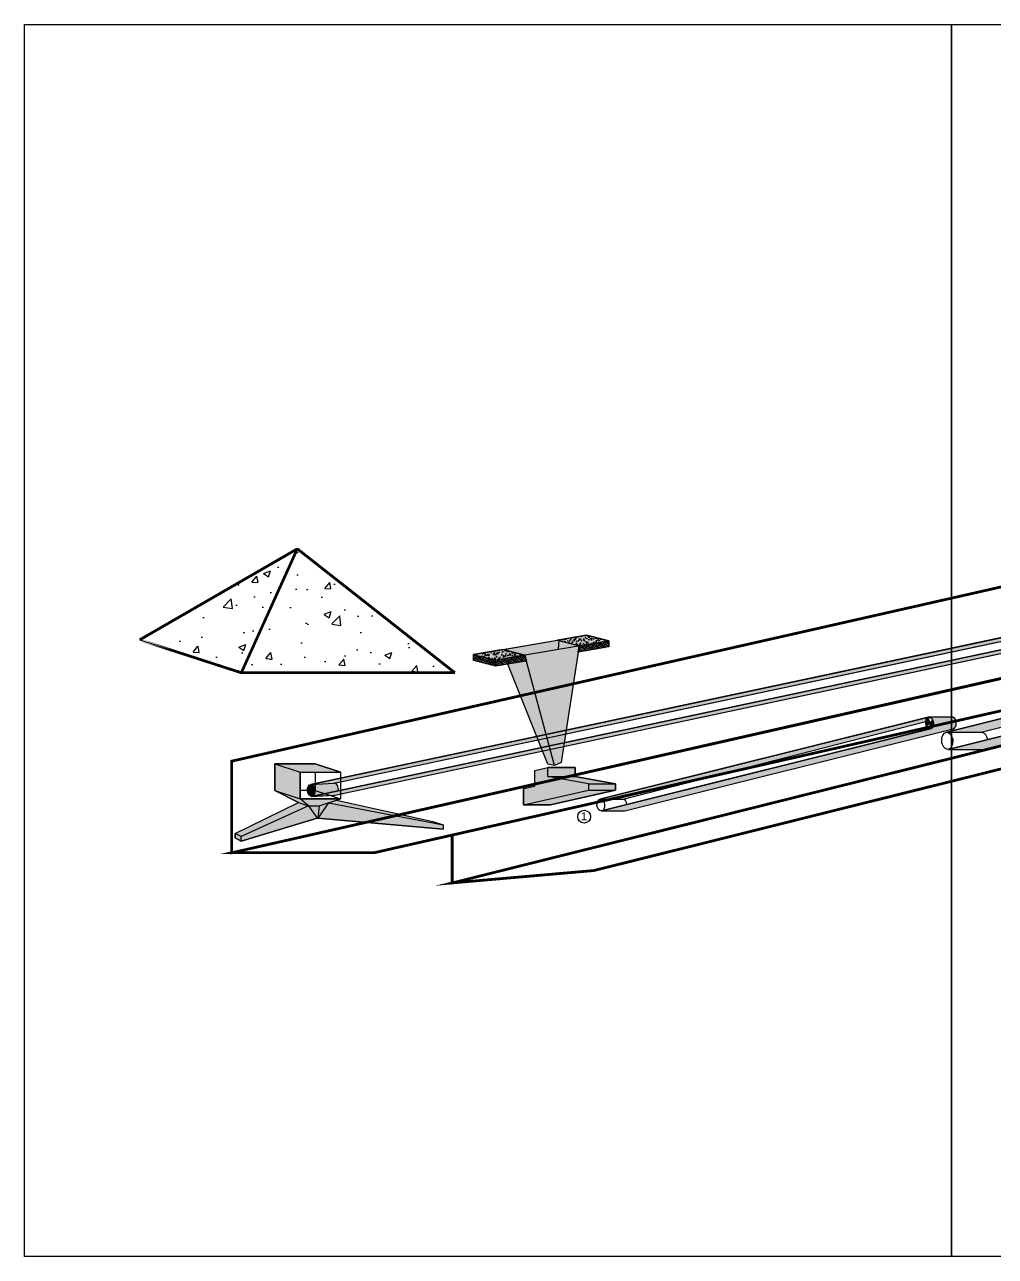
# Model space of a CAD drawing. Header units: millimetres. Extents: x 846 to 2253, y 1154 to 2332.
# Drawn here: x 846.3 to 1071.1, y 1154.5 to 1439.9 of the extents above; entities that cross this region are included whole.
import ezdxf

# ---------------------------------------------------------------- set-up
doc = ezdxf.new("R2010")
doc.units = ezdxf.units.MM
doc.linetypes.add('ACAD_ISO02W100', pattern=[15, 12, -3])
doc.layers.add('А4', color=7, linetype='Continuous')
doc.styles.get("Standard").update_dxf_attribs({"font": 'ARIAL.TTF'})
pattern_1 = [(54.63521, (346.3649, -33.9271), (-0.2434969, 1.43427914), [1.0287, -1.0287]), (54.63521, (346.0503, -33.7038), (-0.2434969, 1.43427914), [1.0287, -1.0287]), (54.63521, (345.7358, -33.4806), (-0.2434969, 1.43427914), [1.0287, -1.0287]), (144.63521, (345.7053, -33.3013), (-1.43427914, -0.2434969), [1.0287, -1.0287]), (144.63521, (345.9286, -32.9867), (-1.43427914, -0.2434969), [1.0287, -1.0287]), (144.63521, (346.1519, -32.6721), (-1.43427914, -0.2434969), [1.0287, -1.0287])]

# ---------------------------------------------------------------- blocks, each defined once
blk = doc.blocks.new('33')
for color, points in [(254, [(810.88, 1367.72), (819.28, 1367.72), (1164.65, 1422.5), (1164.75, 1422.5), (1164.84, 1422.52), (1164.94, 1422.55), (1165.06, 1422.6), (1165.13, 1422.63), (1165.15, 1422.65), (1165.29, 1422.75), (1165.39, 1422.84), (1165.46, 1422.91), (1165.56, 1423.04), (1165.66, 1423.19), (1165.75, 1423.37), (1165.82, 1423.51), (1165.95, 1423.97), (1166, 1424.25), (1166.03, 1424.66), (1166, 1425.09), (1165.92, 1425.5), (1165.74, 1425.97), (1165.49, 1426.37), (1165.31, 1426.54), (1165.11, 1426.69), (1164.92, 1426.77), (1164.65, 1426.81), (1156.44, 1426.81), (1156.18, 1426.77), (810.88, 1372.03), (819.29, 1372.03), (1155.12, 1425.29), (1155.25, 1425.76), (1155.38, 1426.04), (1155.56, 1426.32), (1155.71, 1426.48), (1155.9, 1426.64), (1156, 1426.7), (1156.14, 1426.76), (1156.44, 1426.81), (1156.46, 1426.81), (1156.7, 1426.77), (1156.96, 1426.65), (1157.2, 1426.45), (1157.4, 1426.2), (1157.47, 1426.08), (1157.6, 1425.8), (1157.73, 1425.41), (1157.81, 1424.78), (1157.79, 1424.24), (1157.72, 1423.85), (1157.56, 1423.39), (1157.35, 1423.04), (1157.14, 1422.8), (1156.85, 1422.59), (1156.66, 1422.52), (1156.58, 1422.51), (1156.34, 1422.5)]), (0, [(1155.22, 1423.65), (1156.44, 1424.65), (1156.13, 1426.75), (1155.9, 1426.64), (1155.71, 1426.48), (1155.52, 1426.26), (1155.38, 1426.04), (1155.28, 1425.83), (1155.21, 1425.62), (1155.15, 1425.42), (1155.12, 1425.29), (1155.08, 1425.06), (1155.07, 1424.87), (1155.06, 1424.65), (1155.07, 1424.4), (1155.09, 1424.22), (1155.12, 1424.04), (1155.16, 1423.83)]), (0, [(1156.44, 1424.65), (1156.75, 1422.55), (1156.85, 1422.59), (1156.99, 1422.69), (1157.17, 1422.83), (1157.35, 1423.04), (1157.46, 1423.22), (1157.57, 1423.44), (1157.66, 1423.68), (1157.75, 1424.04), (1157.79, 1424.33), (1157.8, 1424.56), (1157.8, 1424.87), (1157.8, 1424.98), (1157.76, 1425.21), (1157.69, 1425.56), (1157.65, 1425.65)])]:
    blk.add_hatch(color=color).paths.add_polyline_path(points)
at = {"true_color": 0xffffff}
h = blk.add_hatch(color=7, dxfattribs=at)
edge = h.paths.add_edge_path()
edge.add_ellipse((810.88, 1369.87), major_axis=(0, 2.16), ratio=0.639133, start_angle=191.575, end_angle=540)
edge.add_line((810.88, 1367.72), (811.15, 1367.76))
h = blk.add_hatch(color=7, dxfattribs=at)
edge = h.paths.add_edge_path()
edge.add_ellipse((819.29, 1369.88), major_axis=(0, 2.16), ratio=0.639133, start_angle=253.3741, end_angle=360)
edge.add_line((819.29, 1372.03), (810.88, 1372.03))
edge.add_ellipse((810.88, 1369.87), major_axis=(0, 2.16), ratio=0.639133, start_angle=191.575, end_angle=360, ccw=False)
edge.add_line((811.15, 1367.76), (820.61, 1369.26))
for p, q in [((810.88, 1372.03), (1156.18, 1426.77)), ((1155.22, 1423.65), (1157.66, 1425.65)), ((1156.13, 1426.75), (1156.75, 1422.55)), ((1156.44, 1426.81), (1164.65, 1426.81)), ((810.88, 1367.72), (1156.52, 1422.53)), ((819.28, 1367.72), (1164.83, 1422.53)), ((819.29, 1372.03), (1155.12, 1425.29)), ((810.69, 1372.03), (819.29, 1372.03)), ((810.96, 1367.72), (819.08, 1367.72)), ((811.15, 1367.72), (819.28, 1367.72))]:
    blk.add_line(p, q)
for points in [[(810.88, 1367.72), (819.28, 1367.72), (1164.65, 1422.5), (1164.75, 1422.5), (1164.84, 1422.52), (1164.94, 1422.55), (1165.06, 1422.6), (1165.13, 1422.63), (1165.15, 1422.65), (1165.29, 1422.75), (1165.39, 1422.84), (1165.46, 1422.91), (1165.56, 1423.04), (1165.66, 1423.19), (1165.75, 1423.37), (1165.82, 1423.51), (1165.95, 1423.97), (1166, 1424.25), (1166.03, 1424.66), (1166, 1425.09), (1165.92, 1425.5), (1165.74, 1425.97), (1165.49, 1426.37), (1165.31, 1426.54), (1165.11, 1426.69), (1164.92, 1426.77), (1164.65, 1426.81), (1156.44, 1426.81), (1156.18, 1426.77), (810.88, 1372.03), (819.29, 1372.03), (819.29, 1372.03), (1155.12, 1425.29), (1155.25, 1425.76), (1155.38, 1426.04), (1155.56, 1426.32), (1155.71, 1426.48), (1155.9, 1426.64), (1156, 1426.7), (1156.14, 1426.76), (1156.44, 1426.81), (1156.46, 1426.81), (1156.7, 1426.77), (1156.96, 1426.65), (1157.2, 1426.45), (1157.4, 1426.2), (1157.47, 1426.08), (1157.6, 1425.8), (1157.73, 1425.41), (1157.81, 1424.78), (1157.79, 1424.24), (1157.72, 1423.85), (1157.56, 1423.39), (1157.35, 1423.04), (1157.14, 1422.8), (1156.85, 1422.59), (1156.66, 1422.52), (1156.58, 1422.51), (1156.34, 1422.5), (810.88, 1367.72), (810.88, 1367.72), (810.88, 1367.72), (810.88, 1367.72)], [(1155.22, 1423.65), (1156.44, 1424.65), (1156.13, 1426.75), (1155.9, 1426.64), (1155.71, 1426.48), (1155.52, 1426.26), (1155.38, 1426.04), (1155.28, 1425.83), (1155.21, 1425.62), (1155.15, 1425.42), (1155.12, 1425.29), (1155.08, 1425.06), (1155.07, 1424.87), (1155.06, 1424.65), (1155.07, 1424.4), (1155.09, 1424.22), (1155.12, 1424.04), (1155.16, 1423.83), (1155.22, 1423.65), (1155.22, 1423.65)], [(1156.44, 1424.65), (1156.75, 1422.55), (1156.85, 1422.59), (1156.99, 1422.69), (1157.17, 1422.83), (1157.35, 1423.04), (1157.46, 1423.22), (1157.57, 1423.44), (1157.66, 1423.68), (1157.75, 1424.04), (1157.79, 1424.33), (1157.8, 1424.56), (1157.8, 1424.87), (1157.8, 1424.98), (1157.76, 1425.21), (1157.69, 1425.56), (1157.65, 1425.65), (1156.44, 1424.65)]]:
    blk.add_lwpolyline(points)
for centre in [(1156.44, 1424.65), (810.88, 1369.87)]:
    blk.add_ellipse(centre, major_axis=(0, 2.16), ratio=0.639133)
for centre, start_param in [((1164.65, 1424.66), 3.141593), ((819.29, 1369.88), 4.418442)]:
    blk.add_ellipse(centre, major_axis=(0, 2.16), ratio=0.639133, start_param=start_param, end_param=6.283185)
blk = doc.blocks.new('Загр.Устр. на 2 лейки')
h = blk.add_hatch(color=3)
h.paths.add_polyline_path([(1151.54, 1285.2), (1151.54, 1286.85), (1174.37, 1298.01), (1165.81, 1302.32), (1165.81, 1311.98), (1180.36, 1311.98), (1189.55, 1309), (1189.55, 1299.35), (1188.14, 1298.88), (1222.95, 1291.11), (1226.72, 1289.89), (1226.72, 1288.41), (1181.39, 1292.34), (1181.11, 1292.34), (1153.66, 1284.07)])
h.paths.add_polyline_path([(1174.99, 1309), (1189.55, 1309), (1189.55, 1299.35), (1174.99, 1299.35)], flags=16)
for p, q in [((1180.36, 1309), (1180.36, 1302.32)), ((1165.81, 1302.32), (1174.99, 1299.35)), ((1165.81, 1302.32), (1174.37, 1298.01)), ((1180.36, 1302.32), (1174.99, 1302.32)), ((1151.54, 1286.85), (1174.37, 1298.01)), ((1178.04, 1296.82), (1153.66, 1285.73)), ((1174.37, 1298.01), (1178.04, 1296.82)), ((1174.99, 1299.35), (1189.55, 1299.35)), ((1178.04, 1296.82), (1174.99, 1299.35)), ((1178.04, 1296.82), (1181.91, 1296.82)), ((1178.04, 1296.82), (1181.11, 1292.34)), ((1185.19, 1297.91), (1181.39, 1292.34)), ((1185.19, 1297.91), (1226.72, 1289.89)), ((1188.14, 1298.88), (1222.95, 1291.11)), ((1153.66, 1284.07), (1181.11, 1292.34)), ((1181.11, 1292.34), (1181.39, 1292.34)), ((1181.39, 1292.34), (1226.72, 1288.41)), ((1222.95, 1291.11), (1226.72, 1289.89)), ((1153.66, 1285.73), (1151.54, 1286.85)), ((1151.54, 1286.85), (1151.54, 1285.2)), ((1151.54, 1285.2), (1153.66, 1284.07)), ((1153.66, 1284.07), (1153.66, 1285.73))]:
    blk.add_line(p, q)
for points in [[(1151.54, 1285.2), (1151.54, 1286.85), (1174.37, 1298.01), (1165.81, 1302.32), (1165.81, 1311.98), (1180.36, 1311.98), (1189.55, 1309), (1189.55, 1299.35), (1188.14, 1298.88), (1222.95, 1291.11), (1226.72, 1289.89), (1226.72, 1288.41), (1181.39, 1292.34), (1181.11, 1292.34), (1153.66, 1284.07), (1151.54, 1285.2)], [(1165.81, 1311.98), (1174.99, 1309), (1189.55, 1309), (1180.36, 1311.98), (1165.81, 1311.98)], [(1165.81, 1311.98), (1165.81, 1302.32)], [(1174.99, 1309), (1174.99, 1299.35)], [(1189.55, 1309), (1189.55, 1299.35)], [(1189.55, 1309), (1189.55, 1299.35)], [(1180.36, 1302.32), (1189.55, 1299.35)], [(1181.91, 1296.82), (1181.39, 1292.34)], [(1181.91, 1296.82), (1189.55, 1299.35)], [(1226.72, 1289.89), (1226.72, 1288.41)]]:
    blk.add_lwpolyline(points)
blk.add_lwpolyline([(1174.99, 1309), (1189.55, 1309), (1189.55, 1299.35), (1174.99, 1299.35)], close=True)
blk = doc.blocks.new('35')
for color, points in [(254, [(1005.36, 1154.39), (1013.7, 1153.64), (1134.58, 1172.83), (1134.77, 1172.87), (1135.04, 1173), (1135.22, 1173.15), (1135.41, 1173.36), (1135.54, 1173.57), (1135.63, 1173.75), (1135.69, 1173.9), (1135.72, 1174), (1135.76, 1174.11), (1135.8, 1174.31), (1135.84, 1174.48), (1135.86, 1174.59), (1135.88, 1174.98), (1135.87, 1175.23), (1135.84, 1175.53), (1135.74, 1175.93), (1135.66, 1176.14), (1135.52, 1176.42), (1135.41, 1176.6), (1135.25, 1176.79), (1135.07, 1176.94), (1134.89, 1177.05), (1134.62, 1177.13), (1126.26, 1177.88), (1126.01, 1177.85), (1005.07, 1158.7), (1010.03, 1158.26), (1013.52, 1157.94), (1124.95, 1176.37), (1125.08, 1176.83), (1125.21, 1177.11), (1125.39, 1177.39), (1125.53, 1177.56), (1125.73, 1177.71), (1125.83, 1177.77), (1125.96, 1177.83), (1126.26, 1177.88), (1126.29, 1177.88), (1126.53, 1177.84), (1126.79, 1177.72), (1127.02, 1177.53), (1127.22, 1177.28), (1127.3, 1177.15), (1127.43, 1176.88), (1127.56, 1176.48), (1127.64, 1175.86), (1127.62, 1175.32), (1127.54, 1174.92), (1127.38, 1174.47), (1127.18, 1174.12), (1126.97, 1173.87), (1126.67, 1173.67), (1126.49, 1173.6), (1126.41, 1173.58), (1126.17, 1173.58), (1005.87, 1154.47), (1005.61, 1154.43), (1005.52, 1154.42)]), (0, [(1125.05, 1174.7), (1126.28, 1175.71), (1125.97, 1177.81), (1125.74, 1177.69), (1125.54, 1177.53), (1125.36, 1177.31), (1125.22, 1177.09), (1125.12, 1176.89), (1125.05, 1176.67), (1124.99, 1176.47), (1124.96, 1176.35), (1124.92, 1176.11), (1124.9, 1175.92), (1124.9, 1175.71), (1124.91, 1175.45), (1124.92, 1175.28), (1124.95, 1175.1), (1125, 1174.88)]), (0, [(1126.28, 1175.71), (1126.58, 1173.6), (1126.68, 1173.65), (1126.83, 1173.75), (1127.01, 1173.89), (1127.19, 1174.1), (1127.29, 1174.27), (1127.41, 1174.49), (1127.49, 1174.73), (1127.59, 1175.1), (1127.63, 1175.38), (1127.64, 1175.61), (1127.64, 1175.92), (1127.64, 1176.04), (1127.59, 1176.27), (1127.53, 1176.61), (1127.49, 1176.7)])]:
    blk.add_hatch(color=color).paths.add_polyline_path(points)
for p, q in [((1005.07, 1158.7), (1126.02, 1177.82)), ((1013.52, 1157.94), (1124.96, 1176.35)), ((1125.05, 1174.7), (1127.5, 1176.71)), ((1125.97, 1177.81), (1126.58, 1173.6)), ((1005.35, 1154.37), (1126.36, 1173.58)), ((1005.06, 1158.7), (1013.4, 1157.95)), ((1005.36, 1154.39), (1013.7, 1153.64))]:
    blk.add_line(p, q)
for points in [[(1005.36, 1154.39), (1013.7, 1153.64), (1134.58, 1172.83), (1134.77, 1172.87), (1135.04, 1173), (1135.22, 1173.15), (1135.41, 1173.36), (1135.54, 1173.57), (1135.54, 1173.57), (1135.63, 1173.75), (1135.69, 1173.9), (1135.72, 1174), (1135.76, 1174.11), (1135.8, 1174.31), (1135.84, 1174.48), (1135.86, 1174.59), (1135.88, 1174.98), (1135.87, 1175.23), (1135.84, 1175.53), (1135.74, 1175.93), (1135.66, 1176.14), (1135.52, 1176.42), (1135.41, 1176.6), (1135.25, 1176.79), (1135.07, 1176.94), (1134.89, 1177.05), (1134.62, 1177.13), (1126.26, 1177.88), (1126.01, 1177.85), (1005.07, 1158.7), (1010.03, 1158.26), (1013.52, 1157.94), (1124.95, 1176.37), (1125.08, 1176.83), (1125.21, 1177.11), (1125.39, 1177.39), (1125.53, 1177.56), (1125.73, 1177.71), (1125.83, 1177.77), (1125.96, 1177.83), (1126.26, 1177.88), (1126.29, 1177.88), (1126.53, 1177.84), (1126.79, 1177.72), (1127.02, 1177.53), (1127.22, 1177.28), (1127.3, 1177.15), (1127.43, 1176.88), (1127.56, 1176.48), (1127.64, 1175.86), (1127.62, 1175.32), (1127.54, 1174.92), (1127.38, 1174.47), (1127.18, 1174.12), (1126.97, 1173.87), (1126.67, 1173.67), (1126.49, 1173.6), (1126.41, 1173.58), (1126.17, 1173.58), (1005.87, 1154.47), (1005.61, 1154.43), (1005.52, 1154.42), (1005.36, 1154.39)], [(1125.05, 1174.7), (1126.28, 1175.71), (1125.97, 1177.81), (1125.74, 1177.69), (1125.54, 1177.53), (1125.36, 1177.31), (1125.22, 1177.09), (1125.12, 1176.89), (1125.05, 1176.67), (1124.99, 1176.47), (1124.96, 1176.35), (1124.92, 1176.11), (1124.9, 1175.92), (1124.9, 1175.71), (1124.91, 1175.45), (1124.92, 1175.28), (1124.95, 1175.1), (1125, 1174.88), (1125.05, 1174.7), (1125.05, 1174.7)], [(1126.28, 1175.71), (1126.58, 1173.6), (1126.68, 1173.65), (1126.83, 1173.75), (1127.01, 1173.89), (1127.19, 1174.1), (1127.29, 1174.27), (1127.41, 1174.49), (1127.49, 1174.73), (1127.59, 1175.1), (1127.63, 1175.38), (1127.64, 1175.61), (1127.64, 1175.92), (1127.64, 1176.04), (1127.59, 1176.27), (1127.53, 1176.61), (1127.49, 1176.7), (1126.28, 1175.71)]]:
    blk.add_lwpolyline(points)
for centre in [(1126.28, 1175.71), (1005.26, 1156.52)]:
    blk.add_ellipse(centre, major_axis=(0, 2.16), ratio=0.639133)
for centre, start_param in [((1134.5, 1174.98), 3.204509), ((1013.33, 1155.8), 4.737061)]:
    blk.add_ellipse(centre, major_axis=(0, 2.16), ratio=0.639133, start_param=start_param, end_param=6.283185)
blk = doc.blocks.new('36')
for color, points in [(254, [(1045.89, 1475.44), (1058.11, 1474.37), (1233.1, 1502.21), (1233.43, 1502.33), (1233.76, 1502.55), (1234.04, 1502.84), (1234.3, 1503.22), (1234.5, 1503.63), (1234.66, 1504.11), (1234.76, 1504.63), (1234.81, 1505.21), (1234.79, 1505.71), (1234.72, 1506.22), (1234.59, 1506.73), (1234.41, 1507.17), (1234.17, 1507.58), (1233.91, 1507.91), (1233.6, 1508.17), (1233.27, 1508.34), (1232.93, 1508.42), (1220.96, 1509.47), (1221.23, 1509.42), (1221.56, 1509.29), (1221.87, 1509.07), (1222.15, 1508.77), (1222.38, 1508.42), (1222.6, 1507.97), (1222.75, 1507.49), (1222.85, 1506.9), (1222.89, 1506.35), (1222.86, 1505.88), (1222.8, 1505.47), (1222.66, 1504.94), (1222.45, 1504.43), (1222.16, 1503.94), (1222.01, 1503.76), (1221.7, 1503.52), (1221.46, 1503.36), (1221.07, 1503.24), (1220.95, 1503.22)]), (254, [(1045.93, 1481.69), (1058.33, 1480.61), (1218.9, 1506.19), (1218.9, 1506.5), (1218.92, 1506.8), (1218.97, 1507.17), (1219.1, 1507.67), (1219.3, 1508.21), (1219.57, 1508.67), (1219.84, 1509), (1220.12, 1509.22), (1220.28, 1509.31), (1220.52, 1509.41)]), (0, [(1219.13, 1504.9), (1220.89, 1506.35), (1220.45, 1509.39), (1220.12, 1509.22), (1219.84, 1509), (1219.57, 1508.67), (1219.37, 1508.36), (1219.23, 1508.06), (1219.12, 1507.74), (1219.03, 1507.46), (1218.99, 1507.28), (1218.93, 1506.93), (1218.91, 1506.66), (1218.9, 1506.35), (1218.91, 1505.99), (1218.94, 1505.73), (1218.98, 1505.47), (1219.05, 1505.16)]), (0, [(1220.89, 1506.35), (1221.34, 1503.31), (1221.48, 1503.37), (1221.7, 1503.52), (1221.96, 1503.72), (1222.22, 1504.02), (1222.37, 1504.27), (1222.54, 1504.59), (1222.66, 1504.94), (1222.8, 1505.47), (1222.86, 1505.88), (1222.87, 1506.22), (1222.87, 1506.66), (1222.86, 1506.83), (1222.8, 1507.16), (1222.7, 1507.66), (1222.65, 1507.79)])]:
    blk.add_hatch(color=color).paths.add_polyline_path(points)
for p, q in [((1045.93, 1481.69), (1220.52, 1509.41)), ((1058.33, 1480.61), (1218.9, 1506.19)), ((1219.13, 1504.9), (1222.66, 1507.8)), ((1220.45, 1509.39), (1221.34, 1503.31)), ((1220.96, 1509.47), (1232.93, 1508.42)), ((1045.89, 1475.44), (1220.95, 1503.22)), ((1058.23, 1474.36), (1232.88, 1502.18)), ((1045.93, 1481.69), (1058.33, 1480.61)), ((1045.89, 1475.44), (1058.11, 1474.37)), ((1058.11, 1474.37), (1058.23, 1474.36))]:
    blk.add_line(p, q)
for points in [[(1045.89, 1475.44), (1058.11, 1474.37), (1233.1, 1502.21), (1233.43, 1502.33), (1233.76, 1502.55), (1234.04, 1502.84), (1234.3, 1503.22), (1234.5, 1503.63), (1234.66, 1504.11), (1234.76, 1504.63), (1234.81, 1505.21), (1234.79, 1505.71), (1234.72, 1506.22), (1234.59, 1506.73), (1234.41, 1507.17), (1234.17, 1507.58), (1233.91, 1507.91), (1233.6, 1508.17), (1233.27, 1508.34), (1232.93, 1508.42), (1220.96, 1509.47), (1221.23, 1509.42), (1221.56, 1509.29), (1221.87, 1509.07), (1222.15, 1508.77), (1222.38, 1508.42), (1222.6, 1507.97), (1222.75, 1507.49), (1222.85, 1506.9), (1222.89, 1506.35), (1222.86, 1505.88), (1222.8, 1505.47), (1222.66, 1504.94), (1222.45, 1504.43), (1222.16, 1503.94), (1222.01, 1503.76), (1221.7, 1503.52), (1221.46, 1503.36), (1221.07, 1503.24), (1220.95, 1503.22), (1045.89, 1475.44), (1045.89, 1475.44)], [(1045.93, 1481.69), (1058.33, 1480.61), (1218.9, 1506.19), (1218.9, 1506.5), (1218.92, 1506.8), (1218.97, 1507.17), (1219.1, 1507.67), (1219.3, 1508.21), (1219.57, 1508.67), (1219.84, 1509), (1220.12, 1509.22), (1220.28, 1509.31), (1220.52, 1509.41), (1045.93, 1481.69), (1045.93, 1481.69)], [(1219.13, 1504.9), (1220.89, 1506.35), (1220.45, 1509.39), (1220.12, 1509.22), (1219.84, 1509), (1219.57, 1508.67), (1219.37, 1508.36), (1219.23, 1508.06), (1219.12, 1507.74), (1219.03, 1507.46), (1218.99, 1507.28), (1218.93, 1506.93), (1218.91, 1506.66), (1218.9, 1506.35), (1218.91, 1505.99), (1218.94, 1505.73), (1218.98, 1505.47), (1219.05, 1505.16), (1219.13, 1504.9), (1219.13, 1504.9)], [(1220.89, 1506.35), (1221.34, 1503.31), (1221.48, 1503.37), (1221.7, 1503.52), (1221.96, 1503.72), (1222.22, 1504.02), (1222.37, 1504.27), (1222.54, 1504.59), (1222.66, 1504.94), (1222.8, 1505.47), (1222.86, 1505.88), (1222.87, 1506.22), (1222.87, 1506.66), (1222.86, 1506.83), (1222.8, 1507.16), (1222.7, 1507.66), (1222.65, 1507.79), (1220.89, 1506.35)]]:
    blk.add_lwpolyline(points)
for centre in [(1220.89, 1506.35), (1045.82, 1478.57)]:
    blk.add_ellipse(centre, major_axis=(0, 3.12), ratio=0.639133)
blk.add_ellipse((1232.82, 1505.31), major_axis=(-0.01, 3.12), ratio=0.638673, start_param=3.104813, end_param=6.221594)
at = {"extrusion": (0, 0, -1)}
blk.add_ellipse((1058.33, 1477.49), major_axis=(0, -3.13), ratio=0.638118, start_param=3.11803, end_param=4.620658, dxfattribs=at)
blk = doc.blocks.new('Приемный бункер')
blk.add_hatch(color=255).paths.add_polyline_path([(951.02, 1286.4), (976.46, 1290.73), (981.43, 1289.49), (981.43, 1288.09), (974.57, 1286.93), (970.76, 1262.09), (969.21, 1261.45), (967.71, 1261.71), (958.76, 1284.24), (955.94, 1283.77), (951.02, 1285.01)])
h = blk.add_hatch()
h.set_pattern_fill('AR-CONC', color=256, scale=0.009, angle=45, style=0)
h.set_pattern_definition([(95, (133.7275, 88.0187), (1.2608519, 1.0579804), [0.17145, -1.88595]), (40, (133.7275, 88.0187), (-1.440161, 0.991593), [0.13716, -1.50876]), (145.451, (133.8325, 88.1069), (-0.1792994, 2.0495721), [0.14571, -1.60281]), (91.1842, (133.4042, 88.342), (1.9926922, 1.4575807), [0.257175, -2.828925]), (141.6356, (133.5702, 88.4635), (-0.0637753, 3.085438), [0.218565, -2.404215]), (36.184, (133.4042, 88.342), (-0.06377, 3.0854375), [0.20574, -2.26314]), (66, (133.6466, 88.4228), (1.615685, 0.3140574), [0.17145, -1.88595]), (11, (133.6466, 88.4228), (-0.7788593, 1.5654707), [0.13716, -1.50876]), (116.4514, (133.7813, 88.449), (0.8368204, 1.8795281), [0.14571, -1.60281]), (82.5, (133.72746, 88.0187), (-0.51844922, 0.55776072), [0, -1.490472, 0, -1.53162, 0, -1.514475]), (52.5, (133.72746, 88.0187), (-0.21230755, 1.062783), [0, -0.873252, 0, -1.456182, 0, -0.577215]), (12.5, (133.367, 87.65825), (0.89935077, 0.82643576), [0, -0.5715, 0, -1.78308, 0, -2.36601]), (2.5, (133.2053, 87.4966), (0.78087514, 1.1045015), [0, -0.74295, 0, -1.184148, 0, -1.68021])])
h.paths.add_polyline_path([(976.46, 1290.73), (969.89, 1289.6), (974.81, 1288.36), (981.43, 1289.49)])
h = blk.add_hatch()
h.set_pattern_fill('EARTH', color=256, scale=0.162, angle=54.6352, style=0)
h.set_pattern_definition(pattern_1)
h.paths.add_polyline_path([(981.43, 1289.49), (981.43, 1288.09), (974.57, 1286.93), (974.79, 1288.36)])
h = blk.add_hatch()
h.set_pattern_fill('AR-CONC', color=256, scale=0.009, angle=54.6352, style=0)
h.set_pattern_definition([(104.63521, (346.3649, -33.9271), (1.0659864, 1.2540905), [0.17145, -1.88595]), (49.63521, (346.365, -33.9271), (-1.5858127, 0.7365586), [0.13716, -1.50876]), (155.08621, (346.4537, -33.8226), (-0.5198165, 1.9906494), [0.14571, -1.60281]), (100.81941, (345.992, -33.6625), (1.72062, 1.7705453), [0.257175, -2.828925]), (151.27081, (346.1355, -33.515), (-0.5792997, 3.0312384), [0.218565, -2.404215]), (45.81921, (345.992, -33.6625), (-0.5792946, 3.031239), [0.20574, -2.26314]), (75.63521, (346.2176, -33.5422), (1.5403278, 0.5800518), [0.17145, -1.88595]), (20.63521, (346.2176, -33.5422), (-1.0298924, 1.4130259), [0.13716, -1.50876]), (126.08661, (346.346, -33.4939), (0.5104303, 1.9930768), [0.14571, -1.60281]), (92.13521, (346.3649, -33.9271), (-0.60449065, 0.46311734), [0, -1.490472, 0, -1.53162, 0, -1.514475]), (62.13521, (346.3649, -33.9271), (-0.38719554, 1.0122558), [0, -0.873252, 0, -1.456182, 0, -0.577215]), (22.13521, (346.06987, -34.34284), (0.74833956, 0.96530605), [0, -0.5715, 0, -1.78308, 0, -2.36601]), (12.13521, (345.9376, -34.5293), (0.58499406, 1.21961944), [0, -0.74295, 0, -1.184148, 0, -1.68021])])
h.paths.add_polyline_path([(957.63, 1287.52), (951.02, 1286.4), (955.94, 1285.16), (962.56, 1286.28)])
h = blk.add_hatch()
h.set_pattern_fill('EARTH', color=256, scale=0.162, angle=54.6352, style=0)
h.set_pattern_definition(pattern_1)
h.paths.add_polyline_path([(951.02, 1285.01), (951.02, 1286.4), (955.94, 1285.16), (962.56, 1286.28), (962.92, 1284.93), (955.94, 1283.77)])
for p, q in [((955.94, 1285.16), (980.8, 1289.38)), ((970.22, 1289.66), (970.04, 1287.55)), ((957.63, 1287.52), (962.56, 1286.28)), ((969.21, 1261.45), (962.56, 1286.28)), ((955.94, 1285.16), (955.94, 1283.77))]:
    blk.add_line(p, q)
for points in [[(951.02, 1286.4), (976.46, 1290.73), (981.43, 1289.49), (981.43, 1288.09), (974.57, 1286.93), (970.76, 1262.09), (969.21, 1261.45), (967.71, 1261.71), (958.76, 1284.24), (955.94, 1283.77), (951.02, 1285.01), (951.02, 1286.4)], [(956.02, 1287.25), (969.89, 1289.6), (974.79, 1288.36), (970.76, 1262.09), (970.76, 1262.09), (969.21, 1261.45), (967.71, 1261.71), (967.71, 1261.71), (958.76, 1284.25)], [(981.43, 1289.49), (981.43, 1288.09), (974.57, 1286.93), (974.79, 1288.36), (981.43, 1289.49)], [(951.02, 1285.01), (951.02, 1286.4), (955.94, 1285.16), (962.56, 1286.28), (962.92, 1284.93), (955.94, 1283.77), (951.02, 1285.01), (951.02, 1285.01)]]:
    blk.add_lwpolyline(points)
for points in [[(976.46, 1290.73), (969.89, 1289.6), (974.81, 1288.36), (981.43, 1289.49)], [(957.63, 1287.52), (951.02, 1286.4), (955.94, 1285.16), (962.56, 1286.28)]]:
    blk.add_lwpolyline(points, close=True)
blk = doc.blocks.new('МПУ')
at = {"color": 1}
blk.add_circle((903.82, 1241.25), 1.44, dxfattribs=at)
blk.add_text('1', height=1.8).set_placement((903.09, 1240.42))
blk = doc.blocks.new('КЛ10')
blk.add_hatch(color=254).paths.add_polyline_path([(964.14, 1231.56), (964.14, 1235.25), (966.64, 1235.81), (966.64, 1239.33), (969.59, 1239.99), (975.7, 1239.99), (975.7, 1237.97), (984.76, 1236.34), (984.76, 1234.86), (970.18, 1231.56)])
for p, q in [((966.64, 1239.33), (969.59, 1239.99)), ((966.64, 1235.81), (966.64, 1239.33)), ((969.59, 1237.97), (969.59, 1239.99)), ((975.7, 1239.99), (969.59, 1239.99)), ((975.7, 1237.97), (975.7, 1239.99)), ((978.75, 1236.34), (969.59, 1237.97)), ((969.59, 1237.97), (975.7, 1237.97)), ((984.79, 1236.34), (975.7, 1237.97)), ((978.75, 1236.34), (978.75, 1234.86)), ((978.75, 1236.34), (984.76, 1236.34)), ((984.79, 1236.34), (984.79, 1234.86)), ((964.14, 1235.25), (966.64, 1235.81)), ((964.14, 1235.25), (964.14, 1231.56)), ((964.14, 1231.56), (978.75, 1234.86)), ((970.18, 1231.56), (984.79, 1234.86)), ((978.75, 1234.86), (984.79, 1234.86)), ((964.14, 1231.56), (970.18, 1231.56))]:
    blk.add_line(p, q)
for points in [[(964.14, 1231.56), (964.14, 1235.25), (966.64, 1235.81), (966.64, 1239.33), (969.59, 1239.99), (975.7, 1239.99), (975.7, 1237.97), (984.76, 1236.34), (984.76, 1234.86), (970.18, 1231.56), (964.14, 1231.56)], [(978.75, 1236.34), (978.75, 1234.86)]]:
    blk.add_lwpolyline(points)

msp = doc.modelspace()

# ---------------------------------------------------------------- hatches: boundary and pattern name
h = msp.add_hatch()
h.set_pattern_fill('AR-CONC', color=256, scale=0.0927, style=0)
h.set_pattern_definition([(50, (49.437, 60.75), (16.88852, -1.47755), [1.76594, -19.42528]), (355, (49.437, 60.75), (-3.26701, 17.71095), [1.41275, -15.54023]), (100.451, (50.845, 60.627), (13.62157, 16.23332), [1.50081, -16.50894]), (46.1842, (49.437, 65.459), (25.12903, -3.89732), [2.6489, -29.13793]), (96.6356, (51.53, 65.134), (22.00737, 22.93635), [2.2512, -24.7634]), (351.184, (49.437, 65.46), (22.0074, 22.9363), [2.11912, -23.31034]), (21, (51.792, 64.282), (14.0547, -9.48001), [1.76594, -19.42528]), (326, (51.792, 64.282), (5.72905, 17.07422), [1.41275, -15.54023]), (71.4514, (52.963, 63.492), (19.78371, 7.59425), [1.50081, -16.50894]), (37.5, (49.437, 60.7497), (0.286314, 7.838252), [0, -15.35186, 0, -15.775686, 0, -15.59909]), (7.5, (49.437, 60.75), (6.194183, 9.28674), [0, -8.994496, 0, -14.998675, 0, -5.945314]), (327.5, (44.1864, 60.75), (12.569248, -0.531055), [0, -5.88645, 0, -18.365724, 0, -24.3699]), (317.5, (41.832, 60.75), (13.731575, 2.357036), [0, -7.652385, 0, -12.196724, 0, -17.30616])])
h.paths.add_polyline_path([(909.43, 1318.45), (872.91, 1297.36), (896.45, 1289.73), (945.94, 1289.73)])

# ---------------------------------------------------------------- linework, layer by layer
at = {"color": 5, "linetype": 'ByBlock'}
for p, q in [((894.24, 1269.25), (1125.21, 1321.56)), ((894.24, 1248.02), (1125.21, 1300.33)), ((927.19, 1248.02), (1126.48, 1293.15)), ((945.3, 1241.03), (1138.46, 1289.27)), ((978.14, 1243.9), (1147.75, 1286.26)), ((894.24, 1248.02), (894.24, 1269.25)), ((894.24, 1248.02), (927.19, 1248.02)), ((945.3, 1241.03), (978.14, 1243.9))]:
    msp.add_line(p, q, dxfattribs=at)
at = {"color": 5, "linetype": 'ACAD_ISO02W100'}
msp.add_line((945.3, 1241.03), (945.3, 1252.12), dxfattribs=at)
at = {"color": 5, "linetype": 'ByBlock', "const_width": 0.641}
for points in [[(1124.95, 1321.51), (1124.95, 1300.33), (1124.95, 1300.33), (894.24, 1248.02), (894.24, 1269.25), (1124.95, 1321.51)], [(894.24, 1248.02), (927.19, 1248.02), (1126.48, 1293.15), (1124.95, 1293.65), (1124.95, 1300.27), (894.24, 1248.02)], [(945.3, 1252.12), (945.3, 1241.03), (1138.46, 1289.27), (1126.48, 1293.15), (945.3, 1252.12)], [(945.3, 1241.03), (978.14, 1243.9), (1147.75, 1286.26), (1138.46, 1289.27), (945.3, 1241.03)]]:
    msp.add_lwpolyline(points, dxfattribs=at)
at = {"linetype": 'ByBlock', "const_width": 0.641}
for points in [[(909.43, 1318.45), (872.91, 1297.36)], [(909.43, 1318.45), (896.45, 1289.73)], [(909.43, 1318.45), (945.94, 1289.73)], [(872.91, 1297.36), (896.45, 1289.73), (945.94, 1289.73), (896.45, 1289.73), (872.91, 1297.36)]]:
    msp.add_lwpolyline(points, dxfattribs=at)
msp.add_lwpolyline([(909.43, 1318.45), (872.91, 1297.36), (896.45, 1289.73), (945.94, 1289.73), (909.43, 1318.45), (909.43, 1318.45)])
at = {"layer": 'А4', "color": 2}
for points in [[(846.26, 1439.92), (1061.01, 1439.92), (1061.01, 1154.49), (846.26, 1154.49)], [(1061.01, 1439.92), (1275.76, 1439.92), (1275.76, 1154.49), (1061.01, 1154.49)]]:
    msp.add_lwpolyline(points, close=True, dxfattribs=at)

# ---------------------------------------------------------------- block references
for name, p, xscale, yscale, zscale, rotation in [('33', (439.75, 358.75), 0.6407423999999684, 0.6407423999999684, 0.6407423999999684, 2.999999999999262), ('36', (475, 271.79), 0.6407424000000159, 0.6407424000000159, 0.6407424000000159, 5.000000000000468), ('35', (402.65, 464.73), 0.6407424000000159, 0.6407424000000159, 0.6407424000000159, 5.000000000000468)]:
    msp.add_blockref(name, p, dxfattribs=dict(xscale=xscale, yscale=yscale, zscale=zscale, rotation=rotation))
for name, p, xscale, yscale, zscale in [('Приемный бункер', (-29.3, -31.02), 1.030000000000001, 1.030000000000001, 1.030000000000001), ('Загр.Устр. на 2 лейки', (157.22, 427.98), 0.6407423999999793, 0.6407423999999793, 0.6407423999999793), ('КЛ10', (-31.21, -9.41), 1.030000000000001, 1.030000000000001, 1.030000000000001), ('МПУ', (44.94, -22.09), 1.030000000000001, 1.030000000000001, 1.030000000000001)]:
    msp.add_blockref(name, p, dxfattribs=dict(xscale=xscale, yscale=yscale, zscale=zscale))

doc.saveas('drawing.dxf')
